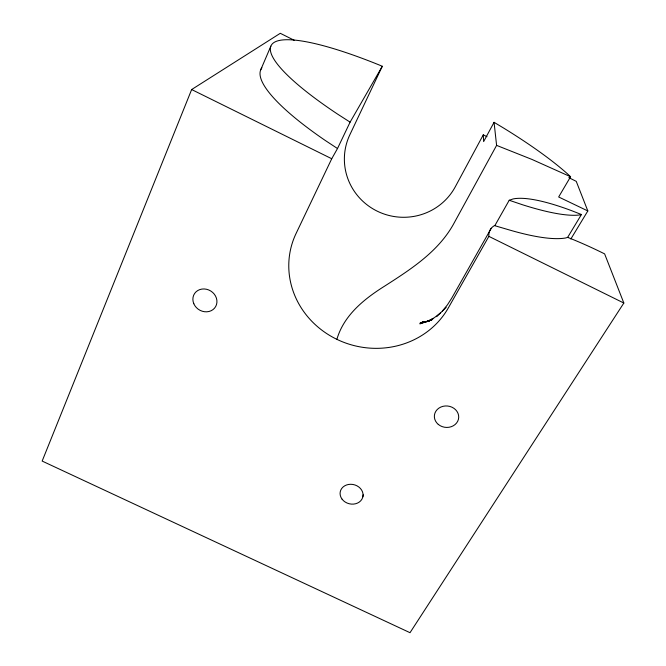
<?xml version="1.0" encoding="UTF-8"?>
<svg xmlns="http://www.w3.org/2000/svg" width="666" height="666" viewBox="0 0 666 666"><rect width="100%" height="100%" fill="white"/><g stroke="black" fill="none" stroke-linecap="round" stroke-linejoin="round"><path stroke-width="1" d="M362.87 496.769L363.236 494.763M336.888 339.344C343.789 315.393 363.927 299.184 384.132 286.438L384.265 286.363C410.148 269.738 437.52 252.322 453.105 224.875L496.595 145.379L494.064 122.311L503.687 128.097A179.362 35.265 27.2 0 1 567.782 174.109L570.571 176.74L558.666 196.978L587.828 210.947L570.837 239.019M294.172 40.251L280.286 33.3L191.65 89.544L42.158 461.072L410.015 632.7L623.842 303.038L604.62 253.879A158 39.652 30.9 0 0 568.939 237.879L567.64 237.387L565.667 237.97A177.564 39.194 27.2 0 1 508.458 229.695L494.48 225.608A158 39.652 30.9 0 0 488.869 236.363L448.351 307.883A84.998 79.612 15 0 1 336.53 339.169A84.998 79.612 15 0 1 296.054 233.533L331.735 158.741L337.504 148.526L350.1 122.144L382.292 66.267L379.187 64.968A179.362 35.265 27.2 0 0 272.028 44.206A179.362 35.265 27.2 0 0 337.853 114.286L350.1 122.144M260.664 69.963L270.846 46.195M382.292 66.267L349.958 134.549A58.891 57.767 10.4 0 0 376.981 211.047A58.891 57.767 10.4 0 0 455.286 186.796L483.275 134.84L486.996 136.705M494.064 122.311L483.649 141.583L483.275 134.84M491.233 228.296L451.798 298.035L447.427 304.845L442.366 311.08M494.971 225.408L509.215 200.266L513.086 198.951A159.982 35.822 30.5 0 1 571.536 210.639L581.435 214.519L567.64 237.387M436.663 316.683L446.203 307.309M440.626 312.787L434.515 317.565L427.947 321.595L433.491 318.398L426.781 321.512L419.813 323.809L431.809 319.813M426.781 321.512L431.984 319.772M581.435 214.519L579.52 214.976A179.362 35.265 27.2 0 1 522.727 204.828L509.215 200.266M427.048 321.387L420.221 322.752L426.948 321.611M428.862 321.287L422.361 321.761L427.364 321.528M496.595 145.379L531.901 159.407L570.571 176.74M191.65 89.544L331.735 158.741M488.869 236.363L623.842 303.038M568.814 177.631L576.248 181.352L587.828 210.947M337.504 148.526L325.466 140.601A177.564 39.194 27.2 0 1 261.896 67.79M438.278 424.392A12.204 10.731 6.1 0 0 458.424 419.33A12.204 10.731 6.1 0 0 442.915 406.343A12.204 10.731 6.1 0 0 438.278 424.392M193.798 303.696A12.396 11.056 31.7 0 0 214.469 308.233A12.396 11.056 31.7 0 0 206.46 289.252A12.396 11.056 31.7 0 0 193.798 303.696M342.083 499.184A11.58 9.824 13.6 0 0 361.938 499.167A11.58 9.824 13.6 0 0 350.699 484.282A11.58 9.824 13.6 0 0 342.083 499.184"/></g></svg>
